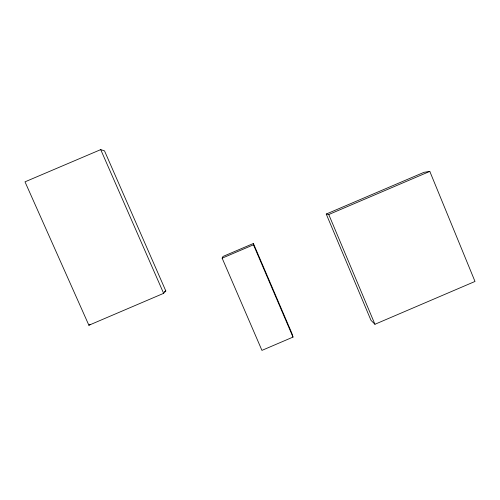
<?xml version="1.0" encoding="UTF-8"?>
<svg xmlns="http://www.w3.org/2000/svg" width="500" height="500" viewBox="0 0 500 500"><rect width="100%" height="100%" fill="white"/><g stroke="black" fill="none" stroke-linecap="round" stroke-linejoin="round"><path stroke-width="0.75" d="M222.15 258.169L222.981 256.475L253.4 243.487L291.794 333.137L293.006 337.094L261.938 350.381L222.15 258.169L253.475 244.794L253.4 243.487M163.637 293.337L165.825 290.994L104.519 150.887L100.712 149.619L25 181.838L88.888 325.256L163.637 293.337L100.712 149.619M88.888 325.256L90.05 324.356M326.244 214.056L424.025 172.312L429.806 171.394L475 281.456L374.938 324.275L370.962 320.288L326.244 214.056L328.762 214.531L429.806 171.394M164.394 291.606L165.825 290.994M253.475 244.794L293.006 337.094M328.762 214.531L374.938 324.275"/></g></svg>
